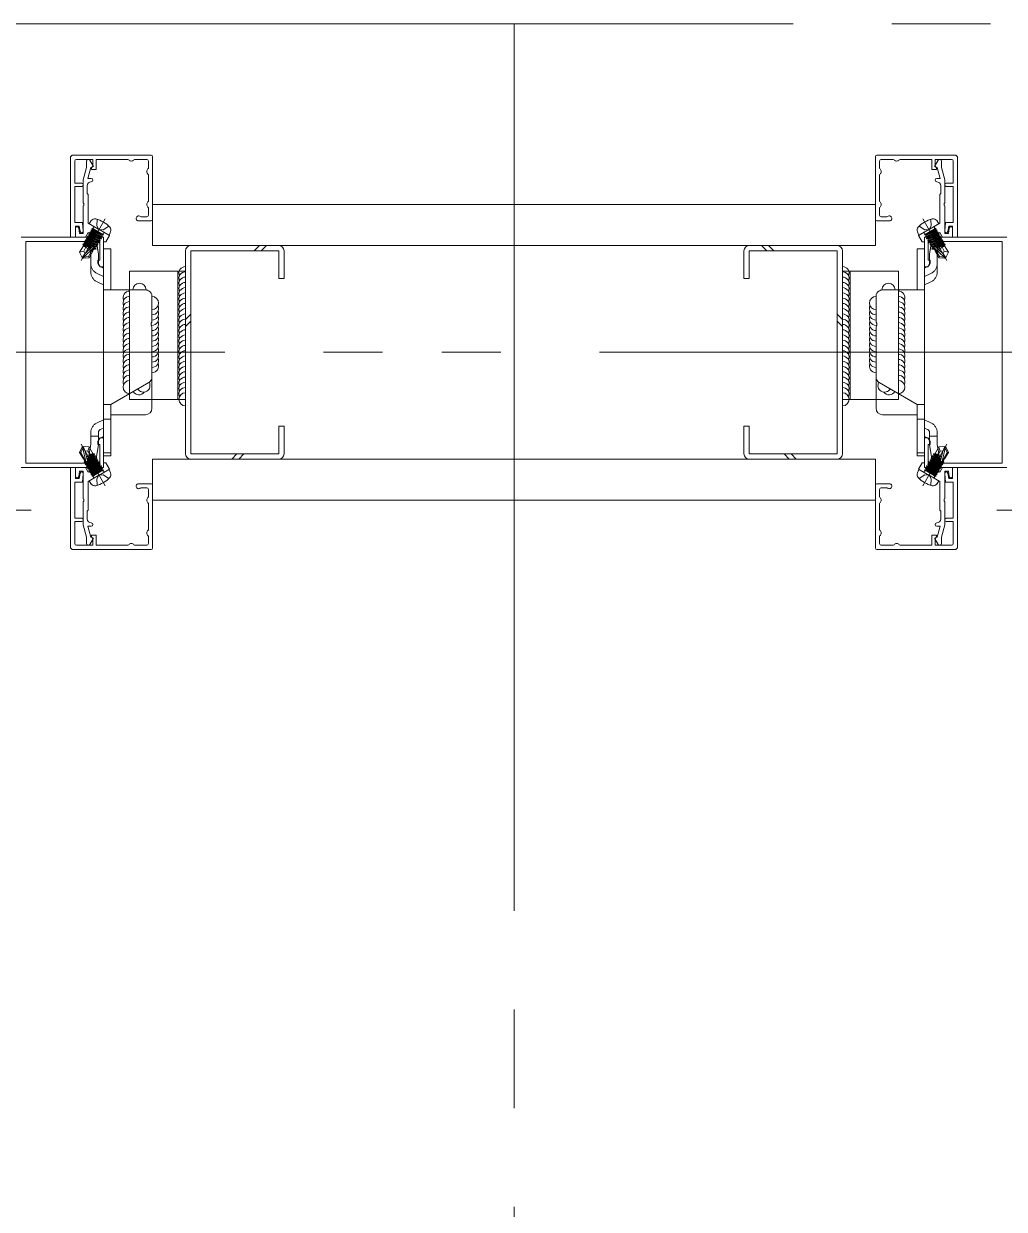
# Model space of a CAD drawing. Units: millimetres at full size. Extents: x -12803 to 120774, y -9413 to 101127.
# Drawn here: x 80600.1 to 80898.6, y 11835.6 to 12196.4 of the extents above; entities that cross this region are included whole.
import ezdxf

# ---------------------------------------------------------------- set-up
doc = ezdxf.new("R2010")
doc.units = ezdxf.units.MM
doc.header["$LTSCALE"] = 30
for name, pattern in [('CHAIN2', [12, 9, -1, 1, -1]), ('DASHED3', [4, 3, -1]), ('DOUBLE_CHAIN1', [8.8, 5, -1, 0.6, -0.6, 0.6, -1])]:
    doc.linetypes.add(name, pattern=pattern)
doc.layers.add('0-0_NoName', color=7, linetype='Continuous')
for name, color, linetype, lineweight in [('2-2_間仕切り芯', 7, 'DOUBLE_CHAIN1', 15), ('2-3_間仕切り', 7, 'Continuous', 15), ('2-A_建具', 7, 'Continuous', 15), ('3-2_AIHO08-壁芯', 7, 'CHAIN2', 15)]:
    doc.layers.add(name, color=color, linetype=linetype, lineweight=lineweight)

# ---------------------------------------------------------------- blocks, each defined once
blk = doc.blocks.new('グループ部品-732')
at = {"layer": '2-2_間仕切り芯'}
blk.add_line((77079.36, 12096.41), (82717.65, 12096.41), dxfattribs=at)
at = {"layer": '2-3_間仕切り'}
for p, q in [((80639.36, 12141.41), (80859.36, 12141.41)), ((80639.36, 12128.91), (80859.36, 12128.91)), ((80639.36, 12063.91), (80859.36, 12063.91)), ((80639.36, 12051.41), (80859.36, 12051.41))]:
    blk.add_line(p, q, dxfattribs=at)
at = {"layer": '2-A_建具'}
for p, q in [((80639.36, 12128.91), (80639.36, 12155.91)), ((80859.36, 12128.91), (80859.36, 12155.91)), ((80622.47, 12132.8), (80624.93, 12137.06)), ((80876.24, 12132.8), (80873.78, 12137.06)), ((80620.03, 12135.56), (80620.67, 12136.48)), ((80626.09, 12132.06), (80620.03, 12135.56)), ((80620.6, 12133.51), (80620.82, 12133.13)), ((80620.6, 12133.51), (80624.38, 12132.14)), ((80620.77, 12133.06), (80620.82, 12133.13)), ((80623.94, 12132.14), (80620.82, 12133.13)), ((80620.95, 12134.12), (80621.17, 12133.74)), ((80624.42, 12132.21), (80620.99, 12134.19)), ((80621.12, 12133.66), (80621.17, 12133.74)), ((80622.53, 12133.3), (80621.17, 12133.74)), ((80621.31, 12134.24), (80621.21, 12134.07)), ((80626.09, 12132.06), (80626.56, 12133.08)), ((80635.11, 12136.41), (80638.86, 12136.41)), ((80863.61, 12136.41), (80859.86, 12136.41)), ((80872.63, 12132.06), (80872.15, 12133.08)), ((80872.63, 12132.06), (80878.69, 12135.56)), ((80874.29, 12132.21), (80877.72, 12134.19)), ((80878.11, 12133.51), (80874.34, 12132.14)), ((80874.77, 12132.14), (80877.89, 12133.13)), ((80876.18, 12133.3), (80877.54, 12133.74)), ((80877.4, 12134.24), (80877.5, 12134.07)), ((80877.76, 12134.12), (80877.54, 12133.74)), ((80877.59, 12133.66), (80877.54, 12133.74)), ((80878.11, 12133.51), (80877.89, 12133.13)), ((80877.94, 12133.06), (80877.89, 12133.13)), ((80878.69, 12135.56), (80878.04, 12136.48)), ((80624.36, 12131.41), (80599.36, 12131.41)), ((80600.76, 12130.11), (80623.26, 12130.11)), ((80600.76, 12062.71), (80600.76, 12130.11)), ((80620.87, 12130.03), (80617.59, 12124.34)), ((80618.59, 12130.03), (80618.5, 12129.87)), ((80618.5, 12129.87), (80618.72, 12129.5)), ((80618.5, 12129.87), (80622.28, 12128.5)), ((80618.59, 12130.03), (80619.02, 12130.03)), ((80622.36, 12128.65), (80618.59, 12130.03)), ((80618.67, 12129.42), (80618.72, 12129.5)), ((80621.84, 12128.5), (80618.72, 12129.5)), ((80618.94, 12130.63), (80618.85, 12130.48)), ((80618.85, 12130.48), (80619.07, 12130.1)), ((80618.85, 12130.48), (80622.63, 12129.11)), ((80618.94, 12130.63), (80619.37, 12130.63)), ((80622.71, 12129.26), (80618.94, 12130.63)), ((80619.02, 12130.03), (80619.07, 12130.1)), ((80619.02, 12130.03), (80622.14, 12129.03)), ((80622.19, 12129.11), (80619.07, 12130.1)), ((80619.29, 12131.24), (80619.2, 12131.09)), ((80619.2, 12131.09), (80619.42, 12130.71)), ((80619.2, 12131.09), (80622.98, 12129.71)), ((80619.29, 12131.24), (80619.72, 12131.24)), ((80623.06, 12129.87), (80619.29, 12131.24)), ((80619.37, 12130.63), (80619.42, 12130.71)), ((80619.37, 12130.63), (80622.49, 12129.64)), ((80622.54, 12129.71), (80619.42, 12130.71)), ((80619.64, 12131.84), (80619.55, 12131.69)), ((80619.55, 12131.69), (80619.77, 12131.31)), ((80619.55, 12131.69), (80623.33, 12130.32)), ((80619.64, 12131.84), (80620.07, 12131.84)), ((80623.41, 12130.47), (80619.64, 12131.84)), ((80619.72, 12131.24), (80619.77, 12131.31)), ((80619.72, 12131.24), (80622.84, 12130.24)), ((80622.89, 12130.32), (80619.77, 12131.31)), ((80619.9, 12132.3), (80620.12, 12131.92)), ((80620.07, 12131.84), (80620.12, 12131.92)), ((80620.07, 12131.84), (80623.19, 12130.85)), ((80620.34, 12133.06), (80620.25, 12132.91)), ((80620.25, 12132.91), (80620.47, 12132.53)), ((80620.25, 12132.91), (80624.03, 12131.53)), ((80620.42, 12132.45), (80620.47, 12132.53)), ((80623.59, 12131.53), (80620.47, 12132.53)), ((80620.77, 12133.06), (80623.89, 12132.06)), ((80621.37, 12130.9), (80621.97, 12131.94)), ((80622.49, 12129.64), (80622.54, 12129.71)), ((80622.71, 12129.26), (80622.49, 12129.64)), ((80622.98, 12129.71), (80622.54, 12129.71)), ((80622.84, 12130.24), (80622.89, 12130.32)), ((80623.06, 12129.87), (80622.84, 12130.24)), ((80623.33, 12130.32), (80622.89, 12130.32)), ((80623.06, 12129.87), (80622.98, 12129.71)), ((80623.19, 12130.85), (80623.24, 12130.93)), ((80623.41, 12130.47), (80623.19, 12130.85)), ((80623.26, 12130.11), (80623.26, 12124.41)), ((80623.41, 12130.47), (80623.33, 12130.32)), ((80623.54, 12131.46), (80623.59, 12131.53)), ((80623.76, 12131.08), (80623.54, 12131.46)), ((80624.03, 12131.53), (80623.59, 12131.53)), ((80623.89, 12132.06), (80623.94, 12132.14)), ((80624.11, 12131.68), (80623.89, 12132.06)), ((80624.38, 12132.14), (80623.94, 12132.14)), ((80624.11, 12131.68), (80624.03, 12131.53)), ((80624.3, 12132.51), (80624.2, 12132.34)), ((80624.36, 12122.41), (80624.36, 12131.41)), ((80624.42, 12132.21), (80624.38, 12132.14)), ((80874.29, 12132.21), (80874.34, 12132.14)), ((80874.34, 12132.14), (80874.77, 12132.14)), ((80874.36, 12131.41), (80899.36, 12131.41)), ((80874.36, 12122.41), (80874.36, 12131.41)), ((80874.41, 12132.51), (80874.51, 12132.34)), ((80874.6, 12131.68), (80874.82, 12132.06)), ((80874.6, 12131.68), (80874.69, 12131.53)), ((80878.46, 12132.91), (80874.69, 12131.53)), ((80874.69, 12131.53), (80875.12, 12131.53)), ((80874.82, 12132.06), (80874.77, 12132.14)), ((80877.94, 12133.06), (80874.82, 12132.06)), ((80874.95, 12131.08), (80875.17, 12131.46)), ((80875.12, 12131.53), (80878.24, 12132.53)), ((80875.17, 12131.46), (80875.12, 12131.53)), ((80875.3, 12130.47), (80879.08, 12131.84)), ((80875.3, 12130.47), (80875.52, 12130.85)), ((80875.3, 12130.47), (80875.39, 12130.32)), ((80879.16, 12131.69), (80875.39, 12130.32)), ((80875.39, 12130.32), (80875.82, 12130.32)), ((80875.46, 12130.11), (80875.46, 12124.41)), ((80897.96, 12130.11), (80875.46, 12130.11)), ((80875.52, 12130.85), (80875.47, 12130.93)), ((80878.64, 12131.84), (80875.52, 12130.85)), ((80875.65, 12129.87), (80879.43, 12131.24)), ((80875.65, 12129.87), (80875.87, 12130.24)), ((80875.65, 12129.87), (80875.74, 12129.71)), ((80879.51, 12131.09), (80875.74, 12129.71)), ((80875.74, 12129.71), (80876.17, 12129.71)), ((80875.82, 12130.32), (80878.94, 12131.31)), ((80875.87, 12130.24), (80875.82, 12130.32)), ((80878.99, 12131.24), (80875.87, 12130.24)), ((80876, 12129.26), (80879.78, 12130.63)), ((80876, 12129.26), (80876.22, 12129.64)), ((80879.86, 12130.48), (80876.09, 12129.11)), ((80876.17, 12129.71), (80879.29, 12130.71)), ((80876.22, 12129.64), (80876.17, 12129.71)), ((80879.34, 12130.63), (80876.22, 12129.64)), ((80876.35, 12128.65), (80880.13, 12130.03)), ((80880.21, 12129.87), (80876.44, 12128.5)), ((80876.52, 12129.11), (80879.64, 12130.1)), ((80879.69, 12130.03), (80876.57, 12129.03)), ((80877.34, 12130.9), (80876.74, 12131.94)), ((80876.87, 12128.5), (80879.99, 12129.5)), ((80877.84, 12130.03), (80881.12, 12124.34)), ((80878.46, 12132.91), (80878.24, 12132.53)), ((80878.29, 12132.45), (80878.24, 12132.53)), ((80878.38, 12133.06), (80878.46, 12132.91)), ((80878.81, 12132.3), (80878.59, 12131.92)), ((80878.64, 12131.84), (80878.59, 12131.92)), ((80879.08, 12131.84), (80878.64, 12131.84)), ((80879.16, 12131.69), (80878.94, 12131.31)), ((80878.99, 12131.24), (80878.94, 12131.31)), ((80879.43, 12131.24), (80878.99, 12131.24)), ((80879.08, 12131.84), (80879.16, 12131.69)), ((80879.51, 12131.09), (80879.29, 12130.71)), ((80879.34, 12130.63), (80879.29, 12130.71)), ((80879.78, 12130.63), (80879.34, 12130.63)), ((80879.43, 12131.24), (80879.51, 12131.09)), ((80879.86, 12130.48), (80879.64, 12130.1)), ((80879.69, 12130.03), (80879.64, 12130.1)), ((80880.13, 12130.03), (80879.69, 12130.03)), ((80879.78, 12130.63), (80879.86, 12130.48)), ((80880.21, 12129.87), (80879.99, 12129.5)), ((80880.04, 12129.42), (80879.99, 12129.5)), ((80880.13, 12130.03), (80880.21, 12129.87)), ((80897.96, 12062.71), (80897.96, 12130.11)), ((80618.28, 12128.83), (80617.13, 12126.85)), ((80617.13, 12126.85), (80617.93, 12125.22)), ((80618.4, 12127.15), (80617.17, 12126.92)), ((80618.81, 12126.45), (80617.93, 12125.22)), ((80618.24, 12129.42), (80618.15, 12129.27)), ((80618.15, 12129.27), (80618.37, 12128.89)), ((80618.15, 12129.27), (80620.77, 12128.32)), ((80618.24, 12129.42), (80618.67, 12129.42)), ((80620.91, 12128.45), (80618.24, 12129.42)), ((80620.17, 12127.74), (80618.28, 12128.83)), ((80618.32, 12128.81), (80618.37, 12128.89)), ((80620.62, 12128.17), (80618.37, 12128.89)), ((80618.67, 12129.42), (80621.79, 12128.43)), ((80618.81, 12126.45), (80621, 12128.54)), ((80620.08, 12128.88), (80622.34, 12129.28)), ((80621.14, 12127.18), (80620.88, 12127.33)), ((80621.09, 12127.21), (80621.49, 12127.9)), ((80621.33, 12128.11), (80621.93, 12127.9)), ((80622.01, 12128.05), (80621.41, 12128.27)), ((80621.79, 12128.43), (80621.84, 12128.5)), ((80622.01, 12128.05), (80621.79, 12128.43)), ((80622.28, 12128.5), (80621.84, 12128.5)), ((80622.01, 12128.05), (80621.93, 12127.9)), ((80622.14, 12129.03), (80622.19, 12129.11)), ((80622.36, 12128.65), (80622.14, 12129.03)), ((80622.63, 12129.11), (80622.19, 12129.11)), ((80622.36, 12128.65), (80622.28, 12128.5)), ((80622.71, 12129.26), (80622.63, 12129.11)), ((80649.36, 12127.31), (80649.36, 12065.51)), ((80677.76, 12128.91), (80650.96, 12128.91)), ((80670.26, 12127.31), (80671.86, 12128.91)), ((80672.38, 12127.31), (80673.98, 12128.91)), ((80679.36, 12118.91), (80679.36, 12127.31)), ((80819.36, 12118.91), (80819.36, 12127.31)), ((80820.96, 12128.91), (80847.76, 12128.91)), ((80826.33, 12127.31), (80824.73, 12128.91)), ((80828.46, 12127.31), (80826.86, 12128.91)), ((80849.36, 12127.31), (80849.36, 12065.51)), ((80876, 12129.26), (80876.09, 12129.11)), ((80876.09, 12129.11), (80876.52, 12129.11)), ((80876.35, 12128.65), (80876.57, 12129.03)), ((80876.35, 12128.65), (80876.44, 12128.5)), ((80878.63, 12128.88), (80876.37, 12129.28)), ((80876.44, 12128.5), (80876.87, 12128.5)), ((80876.57, 12129.03), (80876.52, 12129.11)), ((80876.7, 12128.05), (80876.92, 12128.43)), ((80876.7, 12128.05), (80877.3, 12128.27)), ((80876.7, 12128.05), (80876.79, 12127.9)), ((80877.39, 12128.11), (80876.79, 12127.9)), ((80876.92, 12128.43), (80876.87, 12128.5)), ((80880.04, 12129.42), (80876.92, 12128.43)), ((80877.62, 12127.21), (80877.22, 12127.9)), ((80877.58, 12127.18), (80877.84, 12127.33)), ((80879.9, 12126.45), (80877.71, 12128.54)), ((80877.8, 12128.45), (80880.48, 12129.42)), ((80880.56, 12129.27), (80877.94, 12128.32)), ((80878.09, 12128.17), (80880.34, 12128.89)), ((80878.55, 12127.74), (80880.44, 12128.83)), ((80879.9, 12126.45), (80880.79, 12125.22)), ((80880.48, 12129.42), (80880.04, 12129.42)), ((80880.31, 12127.15), (80881.54, 12126.92)), ((80880.56, 12129.27), (80880.34, 12128.89)), ((80880.39, 12128.81), (80880.34, 12128.89)), ((80880.44, 12128.83), (80881.58, 12126.85)), ((80880.48, 12129.42), (80880.56, 12129.27)), ((80881.58, 12126.85), (80880.79, 12125.22)), ((80618.19, 12125.07), (80617.93, 12125.22)), ((80618.37, 12125.39), (80618.19, 12125.07)), ((80619.99, 12125.2), (80618.19, 12125.07)), ((80619.83, 12125.52), (80618.37, 12125.39)), ((80622.71, 12124.41), (80622.71, 12123.54)), ((80623.26, 12124.41), (80622.71, 12124.41)), ((80622.71, 12123.54), (80623.36, 12122.41)), ((80623.36, 12122.41), (80624.36, 12122.41)), ((80875.36, 12122.41), (80874.36, 12122.41)), ((80876.01, 12123.54), (80875.36, 12122.41)), ((80875.46, 12124.41), (80876.01, 12124.41)), ((80876.01, 12124.41), (80876.01, 12123.54)), ((80878.72, 12125.2), (80880.53, 12125.07)), ((80878.88, 12125.52), (80880.35, 12125.39)), ((80880.35, 12125.39), (80880.53, 12125.07)), ((80880.53, 12125.07), (80880.79, 12125.22)), ((80624.36, 12119.11), (80624.36, 12119.41)), ((80649.36, 12082.1), (80649.36, 12121.1)), ((80849.36, 12082.1), (80849.36, 12121.1)), ((80874.36, 12119.11), (80874.36, 12119.41)), ((80649.36, 12106.41), (80650.96, 12108.01)), ((80849.36, 12106.41), (80847.76, 12108.01)), ((80649.36, 12104.29), (80650.96, 12105.89)), ((80849.36, 12104.29), (80847.76, 12105.89)), ((80639.16, 12104.2), (80639.16, 12088.93)), ((80859.56, 12104.2), (80859.56, 12088.93)), ((80624.36, 12080.71), (80624.36, 12080.41)), ((80874.36, 12080.71), (80874.36, 12080.41)), ((80624.36, 12073.34), (80623.43, 12072.91)), ((80626.66, 12073.41), (80626.66, 12065.81)), ((80872.06, 12073.41), (80872.06, 12065.81)), ((80874.36, 12073.34), (80875.28, 12072.91)), ((80620.87, 12062.79), (80617.59, 12068.48)), ((80623.36, 12070.41), (80622.71, 12069.28)), ((80622.71, 12069.28), (80622.71, 12068.41)), ((80622.71, 12068.41), (80623.26, 12068.41)), ((80624.36, 12070.76), (80622.86, 12070.05)), ((80623.26, 12068.41), (80623.26, 12062.71)), ((80624.36, 12070.41), (80623.36, 12070.41)), ((80624.36, 12069.93), (80624.36, 12070.64)), ((80624.36, 12061.41), (80624.36, 12070.41)), ((80874.36, 12070.76), (80875.86, 12070.05)), ((80874.36, 12069.93), (80874.36, 12070.64)), ((80874.36, 12070.41), (80875.36, 12070.41)), ((80874.36, 12061.41), (80874.36, 12070.41)), ((80875.36, 12070.41), (80876.01, 12069.28)), ((80875.46, 12068.41), (80875.46, 12062.71)), ((80876.01, 12068.41), (80875.46, 12068.41)), ((80876.01, 12069.28), (80876.01, 12068.41)), ((80877.84, 12062.79), (80881.12, 12068.48)), ((80617.13, 12065.97), (80617.93, 12067.6)), ((80617.49, 12065.95), (80618.11, 12067.28)), ((80617.93, 12067.6), (80618.19, 12067.75)), ((80618.11, 12067.28), (80617.93, 12067.6)), ((80618.81, 12066.37), (80618.19, 12067.75)), ((80619.99, 12067.62), (80618.19, 12067.75)), ((80618.81, 12066.37), (80619.52, 12063.42)), ((80621.93, 12064.93), (80618.85, 12062.34)), ((80618.94, 12062.19), (80622.01, 12064.77)), ((80621.44, 12065), (80619.02, 12062.79)), ((80619.07, 12062.72), (80621.49, 12064.93)), ((80619.25, 12064.55), (80621.14, 12065.64)), ((80619.39, 12063.94), (80621.14, 12065.53)), ((80621.58, 12065.53), (80619.44, 12063.74)), ((80619.48, 12063.55), (80621.66, 12065.38)), ((80619.61, 12066.37), (80620.03, 12067.55)), ((80621.14, 12065.64), (80619.99, 12067.62)), ((80621.09, 12065.61), (80621.14, 12065.53)), ((80621.58, 12065.53), (80621.14, 12065.53)), ((80621.66, 12065.38), (80621.44, 12065)), ((80621.44, 12065), (80621.49, 12064.93)), ((80621.93, 12064.93), (80621.49, 12064.93)), ((80621.66, 12065.38), (80621.58, 12065.53)), ((80622.01, 12064.77), (80621.79, 12064.39)), ((80622.01, 12064.77), (80621.93, 12064.93)), ((80663.42, 12063.91), (80665.02, 12065.51)), ((80665.55, 12063.91), (80667.15, 12065.51)), ((80833.17, 12063.91), (80831.57, 12065.51)), ((80835.29, 12063.91), (80833.69, 12065.51)), ((80876.7, 12064.77), (80876.79, 12064.93)), ((80876.7, 12064.77), (80876.92, 12064.39)), ((80879.78, 12062.19), (80876.7, 12064.77)), ((80876.79, 12064.93), (80877.22, 12064.93)), ((80876.79, 12064.93), (80879.86, 12062.34)), ((80877.05, 12065.38), (80877.14, 12065.53)), ((80877.05, 12065.38), (80877.27, 12065)), ((80879.23, 12063.55), (80877.05, 12065.38)), ((80877.14, 12065.53), (80877.57, 12065.53)), ((80877.14, 12065.53), (80879.27, 12063.74)), ((80877.27, 12065), (80877.22, 12064.93)), ((80879.64, 12062.72), (80877.22, 12064.93)), ((80877.27, 12065), (80879.69, 12062.79)), ((80877.62, 12065.61), (80877.57, 12065.53)), ((80879.32, 12063.94), (80877.57, 12065.53)), ((80877.58, 12065.64), (80878.72, 12067.62)), ((80879.47, 12064.55), (80877.58, 12065.64)), ((80879.1, 12066.37), (80878.68, 12067.55)), ((80878.72, 12067.62), (80880.53, 12067.75)), ((80879.9, 12066.37), (80879.2, 12063.42)), ((80879.9, 12066.37), (80880.53, 12067.75)), ((80880.79, 12067.6), (80880.53, 12067.75)), ((80880.61, 12067.28), (80880.79, 12067.6)), ((80881.22, 12065.95), (80880.61, 12067.28)), ((80881.58, 12065.97), (80880.79, 12067.6)), ((80599.36, 12061.41), (80624.36, 12061.41)), ((80623.26, 12062.71), (80600.76, 12062.71)), ((80618.28, 12063.99), (80618.54, 12064.14)), ((80618.32, 12064.01), (80618.72, 12063.33)), ((80618.99, 12063.36), (80618.5, 12062.95)), ((80618.59, 12062.79), (80618.5, 12062.95)), ((80618.59, 12062.79), (80619.08, 12063.21)), ((80618.59, 12062.79), (80619.02, 12062.79)), ((80618.85, 12062.34), (80619.07, 12062.72)), ((80618.94, 12062.19), (80618.85, 12062.34)), ((80618.94, 12062.19), (80619.37, 12062.19)), ((80619.02, 12062.79), (80619.07, 12062.72)), ((80622.28, 12064.32), (80619.2, 12061.73)), ((80619.2, 12061.73), (80619.42, 12062.11)), ((80619.29, 12061.58), (80619.2, 12061.73)), ((80619.29, 12061.58), (80622.36, 12064.17)), ((80619.29, 12061.58), (80619.72, 12061.58)), ((80621.79, 12064.39), (80619.37, 12062.19)), ((80619.37, 12062.19), (80619.42, 12062.11)), ((80619.42, 12062.11), (80621.84, 12064.32)), ((80622.63, 12063.71), (80619.55, 12061.13)), ((80619.55, 12061.13), (80619.77, 12061.51)), ((80619.64, 12060.98), (80619.55, 12061.13)), ((80619.64, 12060.98), (80622.71, 12063.56)), ((80619.64, 12060.98), (80620.07, 12060.98)), ((80622.14, 12063.79), (80619.72, 12061.58)), ((80619.72, 12061.58), (80619.77, 12061.51)), ((80622.03, 12063.54), (80619.77, 12063.94)), ((80619.77, 12061.51), (80622.19, 12063.71)), ((80622.98, 12063.11), (80619.9, 12060.52)), ((80619.99, 12060.37), (80623.06, 12062.96)), ((80622.49, 12063.18), (80620.07, 12060.98)), ((80620.07, 12060.98), (80620.12, 12060.9)), ((80620.12, 12060.9), (80622.54, 12063.11)), ((80622.84, 12062.58), (80620.42, 12060.37)), ((80623.68, 12061.89), (80620.6, 12059.31)), ((80620.82, 12059.69), (80623.24, 12061.89)), ((80624.03, 12061.29), (80620.95, 12058.7)), ((80623.54, 12061.36), (80621.12, 12059.16)), ((80621.17, 12059.08), (80623.59, 12061.29)), ((80621.37, 12061.92), (80621.97, 12060.88)), ((80621.79, 12064.39), (80621.84, 12064.32)), ((80622.28, 12064.32), (80621.84, 12064.32)), ((80622.36, 12064.17), (80622.14, 12063.79)), ((80622.14, 12063.79), (80622.19, 12063.71)), ((80622.63, 12063.71), (80622.19, 12063.71)), ((80622.36, 12064.17), (80622.28, 12064.32)), ((80622.71, 12063.56), (80622.49, 12063.18)), ((80622.49, 12063.18), (80622.54, 12063.11)), ((80622.98, 12063.11), (80622.54, 12063.11)), ((80622.71, 12063.56), (80622.63, 12063.71)), ((80623.06, 12062.96), (80622.84, 12062.58)), ((80622.84, 12062.58), (80622.89, 12062.5)), ((80623.33, 12062.5), (80622.89, 12062.5)), ((80623.06, 12062.96), (80622.98, 12063.11)), ((80623.19, 12061.97), (80623.24, 12061.89)), ((80623.68, 12061.89), (80623.24, 12061.89)), ((80623.54, 12061.36), (80623.59, 12061.29)), ((80624.03, 12061.29), (80623.59, 12061.29)), ((80623.76, 12061.74), (80623.68, 12061.89)), ((80639.36, 12063.91), (80639.36, 12036.91)), ((80650.96, 12063.91), (80677.76, 12063.91)), ((80847.76, 12063.91), (80820.96, 12063.91)), ((80859.36, 12063.91), (80859.36, 12036.91)), ((80899.36, 12061.41), (80874.36, 12061.41)), ((80874.69, 12061.29), (80875.12, 12061.29)), ((80874.69, 12061.29), (80877.76, 12058.7)), ((80874.95, 12061.74), (80875.04, 12061.89)), ((80875.04, 12061.89), (80875.47, 12061.89)), ((80875.04, 12061.89), (80878.11, 12059.31)), ((80875.17, 12061.36), (80875.12, 12061.29)), ((80877.54, 12059.08), (80875.12, 12061.29)), ((80875.17, 12061.36), (80877.59, 12059.16)), ((80875.39, 12062.5), (80875.82, 12062.5)), ((80875.46, 12062.71), (80897.96, 12062.71)), ((80875.52, 12061.97), (80875.47, 12061.89)), ((80877.89, 12059.69), (80875.47, 12061.89)), ((80875.65, 12062.96), (80875.74, 12063.11)), ((80875.65, 12062.96), (80875.87, 12062.58)), ((80878.73, 12060.37), (80875.65, 12062.96)), ((80875.74, 12063.11), (80876.17, 12063.11)), ((80875.74, 12063.11), (80878.81, 12060.52)), ((80875.87, 12062.58), (80875.82, 12062.5)), ((80875.87, 12062.58), (80878.29, 12060.37)), ((80876, 12063.56), (80876.09, 12063.71)), ((80876, 12063.56), (80876.22, 12063.18)), ((80879.08, 12060.98), (80876, 12063.56)), ((80876.09, 12063.71), (80876.52, 12063.71)), ((80876.09, 12063.71), (80879.16, 12061.13)), ((80876.22, 12063.18), (80876.17, 12063.11)), ((80878.59, 12060.9), (80876.17, 12063.11)), ((80876.22, 12063.18), (80878.64, 12060.98)), ((80876.35, 12064.17), (80876.44, 12064.32)), ((80876.35, 12064.17), (80876.57, 12063.79)), ((80879.43, 12061.58), (80876.35, 12064.17)), ((80876.44, 12064.32), (80876.87, 12064.32)), ((80876.44, 12064.32), (80879.51, 12061.73)), ((80876.57, 12063.79), (80876.52, 12063.71)), ((80878.94, 12061.51), (80876.52, 12063.71)), ((80876.57, 12063.79), (80878.99, 12061.58)), ((80876.68, 12063.54), (80878.94, 12063.94)), ((80877.34, 12061.92), (80876.74, 12060.88)), ((80876.92, 12064.39), (80876.87, 12064.32)), ((80879.29, 12062.11), (80876.87, 12064.32)), ((80876.92, 12064.39), (80879.34, 12062.19)), ((80878.64, 12060.98), (80878.59, 12060.9)), ((80879.08, 12060.98), (80878.64, 12060.98)), ((80878.99, 12061.58), (80878.94, 12061.51)), ((80879.16, 12061.13), (80878.94, 12061.51)), ((80879.43, 12061.58), (80878.99, 12061.58)), ((80879.08, 12060.98), (80879.16, 12061.13)), ((80879.34, 12062.19), (80879.29, 12062.11)), ((80879.51, 12061.73), (80879.29, 12062.11)), ((80879.78, 12062.19), (80879.34, 12062.19)), ((80879.43, 12061.58), (80879.51, 12061.73)), ((80880.13, 12062.79), (80879.64, 12063.21)), ((80879.69, 12062.79), (80879.64, 12062.72)), ((80879.86, 12062.34), (80879.64, 12062.72)), ((80880.13, 12062.79), (80879.69, 12062.79)), ((80879.72, 12063.36), (80880.21, 12062.95)), ((80879.78, 12062.19), (80879.86, 12062.34)), ((80880.39, 12064.01), (80879.99, 12063.33)), ((80880.13, 12062.79), (80880.21, 12062.95)), ((80880.44, 12063.99), (80880.18, 12064.14)), ((80619.9, 12060.52), (80620.12, 12060.9)), ((80619.99, 12060.37), (80619.9, 12060.52)), ((80619.99, 12060.37), (80620.42, 12060.37)), ((80620.03, 12057.26), (80626.09, 12060.76)), ((80620.34, 12059.76), (80620.77, 12059.76)), ((80620.42, 12060.37), (80620.47, 12060.29)), ((80620.6, 12059.31), (80620.82, 12059.69)), ((80620.69, 12059.16), (80620.6, 12059.31)), ((80620.69, 12059.16), (80621.12, 12059.16)), ((80620.77, 12059.76), (80620.82, 12059.69)), ((80620.95, 12058.7), (80621.17, 12059.08)), ((80620.99, 12058.63), (80620.95, 12058.7)), ((80620.99, 12058.63), (80624.42, 12060.61)), ((80621.12, 12059.16), (80621.17, 12059.08)), ((80621.31, 12058.58), (80621.21, 12058.75)), ((80622.47, 12060.02), (80624.93, 12055.76)), ((80622.88, 12059.72), (80623.94, 12060.68)), ((80623.89, 12060.76), (80623.94, 12060.68)), ((80624.38, 12060.68), (80623.94, 12060.68)), ((80624.3, 12060.31), (80624.2, 12060.48)), ((80626.09, 12060.76), (80626.56, 12059.74)), ((80872.63, 12060.76), (80872.15, 12059.74)), ((80878.69, 12057.26), (80872.63, 12060.76)), ((80876.24, 12060.02), (80873.78, 12055.76)), ((80877.72, 12058.63), (80874.29, 12060.61)), ((80874.34, 12060.68), (80874.77, 12060.68)), ((80874.41, 12060.31), (80874.51, 12060.48)), ((80874.82, 12060.76), (80874.77, 12060.68)), ((80875.83, 12059.72), (80874.77, 12060.68)), ((80877.4, 12058.58), (80877.5, 12058.75)), ((80877.59, 12059.16), (80877.54, 12059.08)), ((80877.76, 12058.7), (80877.54, 12059.08)), ((80878.03, 12059.16), (80877.59, 12059.16)), ((80877.72, 12058.63), (80877.76, 12058.7)), ((80877.94, 12059.76), (80877.89, 12059.69)), ((80878.11, 12059.31), (80877.89, 12059.69)), ((80878.38, 12059.76), (80877.94, 12059.76)), ((80878.03, 12059.16), (80878.11, 12059.31)), ((80878.29, 12060.37), (80878.24, 12060.29)), ((80878.73, 12060.37), (80878.29, 12060.37)), ((80878.81, 12060.52), (80878.59, 12060.9)), ((80878.73, 12060.37), (80878.81, 12060.52)), ((80620.03, 12057.26), (80620.67, 12056.34)), ((80635.11, 12056.41), (80638.86, 12056.41)), ((80863.61, 12056.41), (80859.86, 12056.41)), ((80878.69, 12057.26), (80878.04, 12056.34))]:
    blk.add_line(p, q, dxfattribs=at)
at = {"layer": '2-A_建具', "linetype": 'DASHED3'}
for p, q in [((80620.33, 12127.47), (80622.59, 12127.87)), ((80622.86, 12126.37), (80622.34, 12129.28)), ((80622.86, 12123.4), (80622.86, 12126.37)), ((80624.36, 12127.91), (80624.36, 12064.91)), ((80874.36, 12127.91), (80874.36, 12064.91)), ((80875.86, 12126.37), (80876.37, 12129.28)), ((80875.86, 12123.4), (80875.86, 12126.37)), ((80878.39, 12127.47), (80876.12, 12127.87)), ((80620.56, 12120.81), (80620.56, 12123.35)), ((80624.36, 12122.06), (80623.43, 12122.5)), ((80874.36, 12122.06), (80875.28, 12122.5)), ((80878.16, 12120.81), (80878.16, 12123.35)), ((80622.44, 12120.42), (80624.36, 12119.51)), ((80632.36, 12121.1), (80632.36, 12082.1)), ((80649.36, 12121.1), (80632.36, 12121.1)), ((80647.06, 12082.1), (80647.06, 12121.1)), ((80849.36, 12121.1), (80866.36, 12121.1)), ((80851.66, 12082.1), (80851.66, 12121.1)), ((80866.36, 12121.1), (80866.36, 12082.1)), ((80876.27, 12120.42), (80874.36, 12119.51)), ((80622.46, 12117.82), (80624.36, 12116.94)), ((80624.36, 12115.41), (80637.16, 12115.41)), ((80874.36, 12115.41), (80861.56, 12115.41)), ((80876.25, 12117.82), (80874.36, 12116.94)), ((80639.16, 12113.41), (80639.16, 12105.62)), ((80859.56, 12113.41), (80859.56, 12105.62)), ((80639.16, 12079.41), (80639.16, 12088.93)), ((80859.56, 12079.41), (80859.56, 12088.93)), ((80626.66, 12080.56), (80626.66, 12064.91)), ((80632.36, 12082.1), (80649.36, 12082.1)), ((80866.36, 12082.1), (80849.36, 12082.1)), ((80872.06, 12080.56), (80872.06, 12064.91)), ((80622.46, 12075), (80624.36, 12075.88)), ((80626.66, 12076.05), (80624.36, 12076.05)), ((80626.66, 12077.41), (80637.16, 12077.41)), ((80872.06, 12077.41), (80861.56, 12077.41)), ((80872.06, 12076.05), (80874.36, 12076.05)), ((80876.25, 12075), (80874.36, 12075.88)), ((80620.56, 12072.01), (80620.56, 12068.41)), ((80622.86, 12072.01), (80622.86, 12068.21)), ((80875.86, 12072.01), (80875.86, 12068.21)), ((80878.16, 12072.01), (80878.16, 12068.41)), ((80620.56, 12068.41), (80619.77, 12063.94)), ((80620.56, 12070.94), (80622.86, 12070.94)), ((80622.86, 12068.21), (80622.03, 12063.54)), ((80878.16, 12070.94), (80875.86, 12070.94)), ((80875.86, 12068.21), (80876.68, 12063.54)), ((80878.16, 12068.41), (80878.94, 12063.94)), ((80626.66, 12065.81), (80624.36, 12065.81)), ((80626.66, 12064.91), (80624.36, 12064.91)), ((80872.06, 12065.81), (80874.36, 12065.81)), ((80872.06, 12064.91), (80874.36, 12064.91)), ((80602.35, 12048.41), (80577.79, 12048.41)), ((80896.36, 12048.41), (80920.92, 12048.41))]:
    blk.add_line(p, q, dxfattribs=at)
at = {"layer": '2-A_建具'}
for points in [[(80638.86, 12156.41), (80614.86, 12156.41), (80614.36, 12155.91)], [(80614.36, 12155.91), (80614.36, 12131.41), (80618.91, 12131.41)], [(80616.16, 12155.11), (80621.16, 12155.11), (80621.16, 12153.08), (80620.76, 12152.51), (80620.76, 12152.01), (80622.16, 12152.01), (80622.16, 12155.11), (80631.83, 12155.11), (80632.07, 12154.99)], [(80620.19, 12154.86), (80621.31, 12152.92), (80620.51, 12152.7), (80619.6, 12149.31), (80620.66, 12149.31)], [(80633.64, 12154.99), (80633.88, 12155.11), (80637.56, 12155.11)], [(80859.86, 12156.41), (80883.86, 12156.41), (80884.36, 12155.91)], [(80865.07, 12154.99), (80864.83, 12155.11), (80861.16, 12155.11)], [(80882.56, 12155.11), (80877.56, 12155.11), (80877.56, 12153.08), (80877.96, 12152.51), (80877.96, 12152.01), (80876.56, 12152.01), (80876.56, 12155.11), (80866.88, 12155.11), (80866.64, 12154.99)], [(80878.52, 12154.86), (80877.4, 12152.92), (80878.2, 12152.7), (80879.11, 12149.31), (80878.06, 12149.31)], [(80884.36, 12155.91), (80884.36, 12131.41), (80879.8, 12131.41)], [(80617.76, 12147.91), (80615.66, 12147.91), (80615.66, 12154.61)], [(80618.26, 12141.87), (80618.26, 12148.92), (80619.26, 12152.65), (80619.26, 12154.61)], [(80638.06, 12154.61), (80638.06, 12152.43), (80637.94, 12152.2)], [(80860.66, 12154.61), (80860.66, 12152.43), (80860.77, 12152.2)], [(80880.46, 12141.87), (80880.46, 12148.92), (80879.46, 12152.65), (80879.46, 12154.61)], [(80880.96, 12147.91), (80883.06, 12147.91), (80883.06, 12154.61)], [(80637.94, 12150.62), (80638.06, 12150.39), (80638.06, 12142.43), (80637.94, 12142.2)], [(80860.77, 12150.62), (80860.66, 12150.39), (80860.66, 12142.43), (80860.77, 12142.2)], [(80618.25, 12133.35), (80618.03, 12135.91), (80615.66, 12135.91), (80615.66, 12146.91), (80617.76, 12146.91)], [(80619.46, 12147.11), (80619.46, 12144.71), (80619.76, 12144.41), (80619.76, 12135.71), (80622.66, 12134.03), (80622.76, 12133.84), (80623.24, 12133.56), (80623.46, 12133.57), (80626.27, 12131.95), (80625.14, 12130.01), (80624.36, 12130.01), (80624.36, 12131.41), (80622.2, 12131.41), (80619.73, 12132.84), (80618.91, 12131.41)], [(80879.26, 12147.11), (80879.26, 12144.71), (80878.96, 12144.41), (80878.96, 12135.71), (80876.05, 12134.03), (80875.95, 12133.84), (80875.47, 12133.56), (80875.25, 12133.57), (80872.45, 12131.95), (80873.57, 12130.01), (80874.36, 12130.01), (80874.36, 12131.41), (80876.51, 12131.41), (80878.98, 12132.84), (80879.8, 12131.41)], [(80880.46, 12133.35), (80880.68, 12135.91), (80883.06, 12135.91), (80883.06, 12146.91), (80880.96, 12146.91)], [(80616.85, 12134.2), (80617.13, 12132.61), (80618.26, 12132.61), (80618.26, 12140.95), (80618.38, 12141.14), (80618.38, 12141.69), (80618.26, 12141.87)], [(80637.94, 12140.62), (80638.06, 12140.39), (80638.06, 12138.11)], [(80860.77, 12140.62), (80860.66, 12140.39), (80860.66, 12138.11)], [(80881.86, 12134.2), (80881.58, 12132.61), (80880.46, 12132.61), (80880.46, 12140.95), (80880.34, 12141.14), (80880.34, 12141.69), (80880.46, 12141.87)], [(80622.46, 12136.88), (80622.34, 12134.86), (80623.03, 12133.76)], [(80637.56, 12137.61), (80635.84, 12137.61), (80635.63, 12137.7)], [(80861.16, 12137.61), (80862.87, 12137.61), (80863.08, 12137.7)], [(80876.25, 12136.88), (80876.37, 12134.86), (80875.69, 12133.76)], [(80615.86, 12131.41), (80615.86, 12134.81), (80616.98, 12134.81), (80617.26, 12133.22)], [(80623.99, 12132.46), (80620.69, 12133.66), (80620.6, 12133.51)], [(80620.69, 12133.66), (80621.12, 12133.66), (80622.88, 12133.1)], [(80620.99, 12134.19), (80620.95, 12134.12), (80621.42, 12133.95)], [(80626.01, 12134.83), (80624.32, 12133.71), (80623.03, 12133.76)], [(80872.7, 12134.83), (80874.39, 12133.71), (80875.69, 12133.76)], [(80874.72, 12132.46), (80878.03, 12133.66), (80878.11, 12133.51)], [(80878.03, 12133.66), (80877.59, 12133.66), (80875.83, 12133.1)], [(80877.72, 12134.19), (80877.76, 12134.12), (80877.29, 12133.95)], [(80882.86, 12131.41), (80882.86, 12134.81), (80881.73, 12134.81), (80881.45, 12133.22)], [(80623.76, 12131.08), (80619.99, 12132.45), (80619.9, 12132.3), (80623.68, 12130.93)], [(80619.99, 12132.45), (80620.42, 12132.45), (80623.54, 12131.46)], [(80623.76, 12131.08), (80623.68, 12130.93), (80623.24, 12130.93), (80620.12, 12131.92)], [(80624.11, 12131.68), (80620.34, 12133.06), (80620.77, 12133.06)], [(80874.6, 12131.68), (80878.38, 12133.06), (80877.94, 12133.06)], [(80874.95, 12131.08), (80878.73, 12132.45), (80878.81, 12132.3), (80875.04, 12130.93)], [(80874.95, 12131.08), (80875.04, 12130.93), (80875.47, 12130.93), (80878.59, 12131.92)], [(80878.73, 12132.45), (80878.29, 12132.45), (80875.17, 12131.46)], [(80618.37, 12125.39), (80621.4, 12128.24), (80619.83, 12125.52)], [(80618.76, 12126.36), (80618.4, 12127.15), (80618.98, 12128.43)], [(80621.14, 12127.18), (80619.99, 12125.2), (80619.83, 12125.52)], [(80621.93, 12127.9), (80621.49, 12127.9), (80621.24, 12127.97)], [(80679.36, 12065.51), (80679.36, 12073.91), (80677.76, 12073.91), (80677.76, 12065.51), (80650.96, 12065.51), (80650.96, 12127.31), (80677.76, 12127.31), (80677.76, 12118.91), (80679.36, 12118.91)], [(80819.36, 12065.51), (80819.36, 12073.91), (80820.96, 12073.91), (80820.96, 12065.51), (80847.76, 12065.51), (80847.76, 12127.31), (80820.96, 12127.31), (80820.96, 12118.91), (80819.36, 12118.91)], [(80876.79, 12127.9), (80877.22, 12127.9), (80877.47, 12127.97)], [(80880.35, 12125.39), (80877.31, 12128.24), (80878.88, 12125.52)], [(80877.58, 12127.18), (80878.72, 12125.2), (80878.88, 12125.52)], [(80879.96, 12126.36), (80880.31, 12127.15), (80879.73, 12128.43)], [(80618.28, 12063.99), (80617.13, 12065.97), (80617.49, 12065.95)], [(80618.11, 12067.28), (80619.06, 12063.23), (80617.49, 12065.95)], [(80618.76, 12066.46), (80619.61, 12066.37), (80620.43, 12065.23)], [(80879.96, 12066.46), (80879.1, 12066.37), (80878.28, 12065.23)], [(80880.61, 12067.28), (80879.65, 12063.23), (80881.22, 12065.95)], [(80880.44, 12063.99), (80881.58, 12065.97), (80881.22, 12065.95)], [(80614.36, 12036.91), (80614.36, 12061.41), (80618.91, 12061.41)], [(80615.86, 12061.41), (80615.86, 12058.01), (80616.98, 12058.01), (80617.26, 12059.6)], [(80618.5, 12062.95), (80618.72, 12063.33), (80618.91, 12063.5)], [(80624.36, 12061.41), (80622.2, 12061.41), (80619.73, 12059.98), (80618.91, 12061.41)], [(80619.46, 12045.71), (80619.46, 12048.11), (80619.76, 12048.41), (80619.76, 12057.11), (80622.66, 12058.79), (80622.76, 12058.99), (80623.24, 12059.26), (80623.46, 12059.25), (80626.27, 12060.87), (80625.14, 12062.81), (80624.36, 12062.81)], [(80620.34, 12059.76), (80623.41, 12062.35), (80623.33, 12062.5), (80620.25, 12059.91)], [(80620.34, 12059.76), (80620.25, 12059.91), (80620.47, 12060.29), (80622.89, 12062.5)], [(80620.69, 12059.16), (80623.76, 12061.74), (80623.54, 12061.36)], [(80623.41, 12062.35), (80623.19, 12061.97), (80620.77, 12059.76)], [(80621.42, 12058.87), (80624.11, 12061.14), (80624.03, 12061.29)], [(80624.11, 12061.14), (80623.89, 12060.76), (80622.53, 12059.52)], [(80879.26, 12045.71), (80879.26, 12048.11), (80878.96, 12048.41), (80878.96, 12057.11), (80876.05, 12058.79), (80875.95, 12058.99), (80875.47, 12059.26), (80875.25, 12059.25), (80872.45, 12060.87), (80873.57, 12062.81), (80874.36, 12062.81)], [(80874.36, 12061.41), (80876.51, 12061.41), (80878.98, 12059.98), (80879.8, 12061.41)], [(80877.29, 12058.87), (80874.6, 12061.14), (80874.69, 12061.29)], [(80874.6, 12061.14), (80874.82, 12060.76), (80876.18, 12059.52)], [(80878.03, 12059.16), (80874.95, 12061.74), (80875.17, 12061.36)], [(80878.38, 12059.76), (80875.3, 12062.35), (80875.39, 12062.5), (80878.46, 12059.91)], [(80875.3, 12062.35), (80875.52, 12061.97), (80877.94, 12059.76)], [(80878.38, 12059.76), (80878.46, 12059.91), (80878.24, 12060.29), (80875.82, 12062.5)], [(80884.36, 12036.91), (80884.36, 12061.41), (80879.8, 12061.41)], [(80880.21, 12062.95), (80879.99, 12063.33), (80879.81, 12063.5)], [(80882.86, 12061.41), (80882.86, 12058.01), (80881.73, 12058.01), (80881.45, 12059.6)], [(80618.25, 12059.47), (80618.03, 12056.91), (80615.66, 12056.91), (80615.66, 12045.91), (80617.76, 12045.91)], [(80616.85, 12058.62), (80617.13, 12060.21), (80618.26, 12060.21), (80618.26, 12051.87), (80618.38, 12051.69), (80618.38, 12051.14), (80618.26, 12050.95)], [(80622.46, 12055.94), (80622.34, 12057.96), (80623.03, 12059.06)], [(80626.01, 12057.99), (80624.32, 12059.11), (80623.03, 12059.06)], [(80624.42, 12060.61), (80624.38, 12060.68), (80623.99, 12060.36)], [(80872.7, 12057.99), (80874.39, 12059.11), (80875.69, 12059.06)], [(80874.29, 12060.61), (80874.34, 12060.68), (80874.72, 12060.36)], [(80876.25, 12055.94), (80876.37, 12057.96), (80875.69, 12059.06)], [(80881.86, 12058.62), (80881.58, 12060.21), (80880.46, 12060.21), (80880.46, 12051.87), (80880.34, 12051.69), (80880.34, 12051.14), (80880.46, 12050.95)], [(80880.46, 12059.47), (80880.68, 12056.91), (80883.06, 12056.91), (80883.06, 12045.91), (80880.96, 12045.91)], [(80637.56, 12055.21), (80635.84, 12055.21), (80635.63, 12055.12)], [(80637.94, 12052.2), (80638.06, 12052.43), (80638.06, 12054.71)], [(80860.77, 12052.2), (80860.66, 12052.43), (80860.66, 12054.71)], [(80861.16, 12055.21), (80862.87, 12055.21), (80863.08, 12055.12)], [(80618.26, 12050.95), (80618.26, 12043.9), (80619.26, 12040.17), (80619.26, 12038.21)], [(80637.94, 12042.2), (80638.06, 12042.43), (80638.06, 12050.39), (80637.94, 12050.62)], [(80860.77, 12042.2), (80860.66, 12042.43), (80860.66, 12050.39), (80860.77, 12050.62)], [(80880.46, 12050.95), (80880.46, 12043.9), (80879.46, 12040.17), (80879.46, 12038.21)], [(80617.76, 12044.91), (80615.66, 12044.91), (80615.66, 12038.21)], [(80620.19, 12037.96), (80621.31, 12039.9), (80620.51, 12040.12), (80619.6, 12043.51), (80620.66, 12043.51)], [(80878.52, 12037.96), (80877.4, 12039.9), (80878.2, 12040.12), (80879.11, 12043.51), (80878.06, 12043.51)], [(80880.96, 12044.91), (80883.06, 12044.91), (80883.06, 12038.21)], [(80616.16, 12037.71), (80621.16, 12037.71), (80621.16, 12039.74), (80620.76, 12040.31), (80620.76, 12040.81), (80622.16, 12040.81), (80622.16, 12037.71), (80631.83, 12037.71), (80632.07, 12037.83)], [(80638.06, 12038.21), (80638.06, 12040.39), (80637.94, 12040.62)], [(80860.66, 12038.21), (80860.66, 12040.39), (80860.77, 12040.62)], [(80882.56, 12037.71), (80877.56, 12037.71), (80877.56, 12039.74), (80877.96, 12040.31), (80877.96, 12040.81), (80876.56, 12040.81), (80876.56, 12037.71), (80866.88, 12037.71), (80866.64, 12037.83)], [(80638.86, 12036.41), (80614.86, 12036.41), (80614.36, 12036.91)], [(80633.64, 12037.83), (80633.88, 12037.71), (80637.56, 12037.71)], [(80859.86, 12036.41), (80883.86, 12036.41), (80884.36, 12036.91)], [(80865.07, 12037.83), (80864.83, 12037.71), (80861.16, 12037.71)]]:
    blk.add_lwpolyline(points, dxfattribs=at)
at = {"layer": '2-A_建具', "linetype": 'DASHED3'}
for points in [[(80620.56, 12123.4), (80620.56, 12126.17), (80620.08, 12128.88)], [(80624.36, 12127.91), (80626.66, 12127.91), (80626.66, 12115.41)], [(80874.36, 12127.91), (80872.06, 12127.91), (80872.06, 12115.41)], [(80878.16, 12123.4), (80878.16, 12126.17), (80878.63, 12128.88)], [(80638.16, 12087.2), (80626.66, 12080.56), (80624.36, 12080.56)], [(80860.56, 12087.2), (80872.06, 12080.56), (80874.36, 12080.56)]]:
    blk.add_lwpolyline(points, dxfattribs=at)
at = {"layer": '2-A_建具'}
for centre, radius, start, end in [((80616.16, 12154.61), 0.5, 90, 180), ((80619.76, 12154.61), 0.5, 30, 180), ((80632.86, 12155.61), 1, 217.9799, 322.0201), ((80637.56, 12154.61), 0.5, 0, 90), ((80638.86, 12155.91), 0.5, 0, 90), ((80859.86, 12155.91), 0.5, 90, 180), ((80861.16, 12154.61), 0.5, 90, 180), ((80865.86, 12155.61), 1, 217.9799, 322.0201), ((80878.96, 12154.61), 0.5, 0, 150), ((80882.56, 12154.61), 0.5, 0, 90), ((80638.56, 12151.41), 1, 127.9799, 232.0201), ((80860.16, 12151.41), 1, 307.9799, 52.0201), ((80617.76, 12147.41), 0.5, 270, 90), ((80620.66, 12147.11), 1.2, 90, 180), ((80620.66, 12148.81), 0.5, 270, 90), ((80878.06, 12148.81), 0.5, 90, 270), ((80878.06, 12147.11), 1.2, 0, 90), ((80880.96, 12147.41), 0.5, 90, 270), ((80638.56, 12141.41), 1, 127.9799, 232.0201), ((80860.16, 12141.41), 1, 307.9799, 52.0201), ((80621.73, 12135.74), 1.3, 75.8808, 145), ((80619.86, 12128.27), 9, 44.1191, 75.8808), ((80635.11, 12137.16), 0.75, 45.5847, 270), ((80637.56, 12138.11), 0.5, 270, 360), ((80638.86, 12136.91), 0.5, 270, 360), ((80859.86, 12136.91), 0.5, 180, 270), ((80861.16, 12138.11), 0.5, 180, 270), ((80863.61, 12137.16), 0.75, 270, 134.4153), ((80878.86, 12128.27), 9, 104.1192, 135.8809), ((80876.98, 12135.74), 1.3, 35, 104.1192), ((80616.36, 12134.11), 0.5, 10, 180), ((80617.76, 12133.31), 0.5, 190, 5), ((80620.87, 12134.49), 0.5, 330, 60), ((80625.38, 12133.63), 1.3, 335, 44.1191), ((80873.33, 12133.63), 1.3, 135.8809, 205), ((80877.84, 12134.49), 0.5, 120, 210), ((80880.96, 12133.31), 0.5, 175, 350), ((80882.36, 12134.11), 0.5, 360, 170), ((80624.74, 12132.26), 0.5, 60, 150), ((80873.97, 12132.26), 0.5, 30, 120), ((80621.19, 12128.37), 0.248, 330, 137.191), ((80650.96, 12127.31), 1.6, 90, 180), ((80677.76, 12127.31), 1.6, 0, 89.9981), ((80820.96, 12127.31), 1.6, 90.0019, 180), ((80847.76, 12127.31), 1.6, 0, 90), ((80877.53, 12128.37), 0.248, 42.809, 210), ((80649.36, 12120.5), 2, 90, 203.5782), ((80849.36, 12120.5), 2, 336.4218, 90), ((80649.36, 12118.9), 2, 90, 203.5782), ((80649.36, 12117.3), 2, 90, 203.5782), ((80849.36, 12118.9), 2, 336.4218, 90), ((80849.36, 12117.3), 2, 336.4218, 90), ((80632.36, 12113.05), 2, 90, 203.5782), ((80635.36, 12115.41), 2, 0, 180), ((80649.36, 12115.7), 2, 90, 203.5782), ((80649.36, 12114.1), 2, 90, 203.5782), ((80849.36, 12115.7), 2, 336.4218, 90), ((80849.36, 12114.1), 2, 336.4218, 90), ((80863.36, 12115.41), 2, 0, 180), ((80866.36, 12113.05), 2, 336.4218, 90), ((80632.36, 12111.45), 2, 90, 203.5782), ((80632.36, 12109.85), 2, 90, 203.5782), ((80639.16, 12111.41), 2, 270, 90), ((80649.36, 12112.5), 2, 90, 203.5782), ((80649.36, 12110.9), 2, 90, 203.5782), ((80849.36, 12112.5), 2, 336.4218, 90), ((80849.36, 12110.9), 2, 336.4218, 90), ((80859.56, 12111.41), 2, 90, 270), ((80866.36, 12111.45), 2, 336.4218, 90), ((80866.36, 12109.85), 2, 336.4218, 90), ((80632.36, 12108.25), 2, 90, 203.5782), ((80632.36, 12106.65), 2, 90, 203.5782), ((80639.16, 12109.81), 2, 270, 23.5782), ((80639.16, 12108.21), 2, 270, 23.5782), ((80649.36, 12109.3), 2, 90, 203.5782), ((80649.36, 12107.7), 2, 90, 203.5782), ((80649.36, 12106.1), 2, 90, 203.5782), ((80849.36, 12109.3), 2, 336.4218, 90), ((80849.36, 12107.7), 2, 336.4218, 90), ((80849.36, 12106.1), 2, 336.4218, 90), ((80859.56, 12109.81), 2, 156.4218, 270), ((80859.56, 12108.21), 2, 156.4218, 270), ((80866.36, 12108.25), 2, 336.4218, 90), ((80866.36, 12106.65), 2, 336.4218, 90), ((80632.36, 12105.05), 2, 90, 203.5782), ((80632.36, 12103.45), 2, 90, 203.5782), ((80639.86, 12104.91), 1, 134.427, 225.573), ((80639.16, 12106.61), 2, 270, 23.5782), ((80639.16, 12105.01), 2, 270, 23.5782), ((80649.36, 12104.5), 2, 90, 203.5782), ((80649.36, 12102.9), 2, 90, 203.5782), ((80849.36, 12104.5), 2, 336.4218, 90), ((80849.36, 12102.9), 2, 336.4218, 90), ((80859.56, 12106.61), 2, 156.4218, 270), ((80859.56, 12105.01), 2, 156.4218, 270), ((80858.86, 12104.91), 1, 314.427, 45.573), ((80866.36, 12105.05), 2, 336.4218, 90), ((80866.36, 12103.45), 2, 336.4218, 90), ((80632.36, 12101.85), 2, 90, 203.5782), ((80632.36, 12100.25), 2, 90, 203.5782), ((80632.36, 12098.65), 2, 90, 203.5782), ((80639.16, 12103.41), 2, 270, 23.5782), ((80639.16, 12101.81), 2, 270, 23.5782), ((80639.16, 12100.21), 2, 270, 23.5782), ((80649.36, 12101.3), 2, 90, 203.5782), ((80649.36, 12099.7), 2, 90, 203.5782), ((80849.36, 12101.3), 2, 336.4218, 90), ((80849.36, 12099.7), 2, 336.4218, 90), ((80859.56, 12103.41), 2, 156.4218, 270), ((80859.56, 12101.81), 2, 156.4218, 270), ((80859.56, 12100.21), 2, 156.4218, 270), ((80866.36, 12101.85), 2, 336.4218, 90), ((80866.36, 12100.25), 2, 336.4218, 90), ((80866.36, 12098.65), 2, 336.4218, 90), ((80632.36, 12097.05), 2, 90, 203.5782), ((80632.36, 12095.45), 2, 90, 203.5782), ((80639.16, 12098.61), 2, 270, 23.5782), ((80639.16, 12097.01), 2, 270, 23.5782), ((80649.36, 12098.1), 2, 90, 203.5782), ((80649.36, 12096.5), 2, 90, 203.5782), ((80849.36, 12098.1), 2, 336.4218, 90), ((80849.36, 12096.5), 2, 336.4218, 90), ((80859.56, 12098.61), 2, 156.4218, 270), ((80859.56, 12097.01), 2, 156.4218, 270), ((80866.36, 12097.05), 2, 336.4218, 90), ((80866.36, 12095.45), 2, 336.4218, 90), ((80632.36, 12093.85), 2, 90, 203.5782), ((80632.36, 12092.25), 2, 90, 203.5782), ((80639.16, 12095.41), 2, 270, 23.5782), ((80639.16, 12093.81), 2, 270, 23.5782), ((80649.36, 12094.9), 2, 90, 203.5782), ((80649.36, 12093.3), 2, 90, 203.5782), ((80649.36, 12091.7), 2, 90, 203.5782), ((80849.36, 12094.9), 2, 336.4218, 90), ((80849.36, 12093.3), 2, 336.4218, 90), ((80849.36, 12091.7), 2, 336.4218, 90), ((80859.56, 12095.41), 2, 156.4218, 270), ((80859.56, 12093.81), 2, 156.4218, 270), ((80866.36, 12093.85), 2, 336.4218, 90), ((80866.36, 12092.25), 2, 336.4218, 90), ((80632.36, 12090.65), 2, 90, 203.5782), ((80632.36, 12089.05), 2, 90, 203.5782), ((80639.16, 12092.21), 2, 270, 23.5782), ((80649.36, 12090.1), 2, 90, 203.5782), ((80649.36, 12088.5), 2, 90, 203.5782), ((80849.36, 12090.1), 2, 336.4218, 90), ((80849.36, 12088.5), 2, 336.4218, 90), ((80859.56, 12092.21), 2, 156.4218, 270), ((80866.36, 12090.65), 2, 336.4218, 90), ((80866.36, 12089.05), 2, 336.4218, 90), ((80632.36, 12087.45), 2, 90, 203.5782), ((80632.36, 12085.85), 2, 90, 270), ((80636.56, 12086.28), 2, 210.0151, 30.0151), ((80649.36, 12086.9), 2, 90, 203.5782), ((80649.36, 12085.3), 2, 90, 203.5782), ((80849.36, 12086.9), 2, 336.4218, 90), ((80849.36, 12085.3), 2, 336.4218, 90), ((80862.15, 12086.28), 2, 149.9849, 329.9849), ((80866.36, 12087.45), 2, 336.4218, 90), ((80866.36, 12085.85), 2, 270, 90), ((80635.17, 12085.48), 2, 210.0151, 323.5933), ((80649.36, 12083.7), 2, 90, 203.5782), ((80649.36, 12082.1), 2, 90, 270), ((80849.36, 12083.7), 2, 336.4218, 90), ((80849.36, 12082.1), 2, 270, 90), ((80863.54, 12085.48), 2, 216.4067, 329.9849), ((80637.16, 12079.41), 2, 270, 0), ((80861.56, 12079.41), 2, 180, 270), ((80650.96, 12065.51), 1.6, 180, 270), ((80677.76, 12065.51), 1.6, 270, 0), ((80820.96, 12065.51), 1.6, 180, 270), ((80847.76, 12065.51), 1.6, 270, 0), ((80619.28, 12063.35), 0.248, 210, 17.191), ((80879.43, 12063.35), 0.248, 162.809, 330), ((80616.36, 12058.71), 0.5, 180, 350), ((80617.76, 12059.51), 0.5, 355, 170), ((80620.87, 12058.33), 0.5, 300, 30), ((80619.86, 12064.55), 9, 284.1191, 315.8809), ((80624.74, 12060.56), 0.5, 210, 300), ((80625.38, 12059.19), 1.3, 315.8809, 25), ((80873.33, 12059.19), 1.3, 155, 224.1191), ((80878.86, 12064.55), 9, 224.1191, 255.8809), ((80873.97, 12060.56), 0.5, 240, 330), ((80877.84, 12058.33), 0.5, 150, 240), ((80880.96, 12059.51), 0.5, 10, 185), ((80882.36, 12058.71), 0.5, 190, 0), ((80621.73, 12057.09), 1.3, 215, 284.1191), ((80635.11, 12055.66), 0.75, 90, 314.4153), ((80637.56, 12054.71), 0.5, 0, 90), ((80638.86, 12055.91), 0.5, 0, 90), ((80859.86, 12055.91), 0.5, 90, 180), ((80861.16, 12054.71), 0.5, 90, 180), ((80863.61, 12055.66), 0.75, 225.5847, 90), ((80876.98, 12057.09), 1.3, 255.8809, 325), ((80638.56, 12051.41), 1, 127.9799, 232.0201), ((80860.16, 12051.41), 1, 307.9799, 52.0201), ((80617.76, 12045.41), 0.5, 270, 90), ((80620.66, 12045.71), 1.2, 180, 270), ((80620.66, 12044.01), 0.5, 270, 90), ((80878.06, 12044.01), 0.5, 90, 270), ((80878.06, 12045.71), 1.2, 270, 360), ((80880.96, 12045.41), 0.5, 90, 270), ((80638.56, 12041.41), 1, 127.9799, 232.0201), ((80860.16, 12041.41), 1, 307.9799, 52.0201), ((80616.16, 12038.21), 0.5, 180, 270), ((80619.76, 12038.21), 0.5, 180, 330), ((80632.86, 12037.21), 1, 37.9799, 142.0201), ((80637.56, 12038.21), 0.5, 270, 360), ((80638.86, 12036.91), 0.5, 270, 360), ((80859.86, 12036.91), 0.5, 180, 270), ((80861.16, 12038.21), 0.5, 180, 270), ((80865.86, 12037.21), 1, 37.9799, 142.0201), ((80878.96, 12038.21), 0.5, 210, 360), ((80882.56, 12038.21), 0.5, 270, 360)]:
    blk.add_arc(centre, radius, start, end, dxfattribs=at)
at = {"layer": '2-A_建具', "linetype": 'DASHED3'}
for centre, radius, start, end in [((80623.86, 12123.4), 3.3, 180, 244.6691), ((80623.86, 12123.4), 1, 180, 244.6691), ((80874.86, 12123.4), 1, 295.3309, 0), ((80874.86, 12123.4), 3.3, 295.3309, 0), ((80623.86, 12120.81), 3.3, 180, 245), ((80874.86, 12120.81), 3.3, 295, 0), ((80637.16, 12113.41), 2, 0, 90), ((80861.56, 12113.41), 2, 90, 180), ((80637.16, 12088.93), 2, 300, 0), ((80861.56, 12088.93), 2, 180, 240), ((80623.86, 12072.01), 3.3, 115, 180), ((80623.86, 12072.01), 1, 115, 180), ((80874.86, 12072.01), 1, 0, 65), ((80874.86, 12072.01), 3.3, 0, 65)]:
    blk.add_arc(centre, radius, start, end, dxfattribs=at)
at = {"layer": '3-2_AIHO08-壁芯'}
for p, q in [((82274.36, 12196.41), (79299.36, 12196.41)), ((80749.36, 12196.41), (80749.36, 9196.41))]:
    blk.add_line(p, q, dxfattribs=at)
blk = doc.blocks.new('グループ部品-763')
at = {"layer": '3-2_AIHO08-壁芯'}
for p, q in [((82274.36, 12196.41), (79299.36, 12196.41)), ((80749.36, 12196.41), (80749.36, 9196.41))]:
    blk.add_line(p, q, dxfattribs=at)

msp = doc.modelspace()

# ---------------------------------------------------------------- block references
at = {"layer": '0-0_NoName'}
for name in ['グループ部品-732', 'グループ部品-763']:
    msp.add_blockref(name, (0, 0), dxfattribs=at)

doc.saveas('drawing.dxf')
